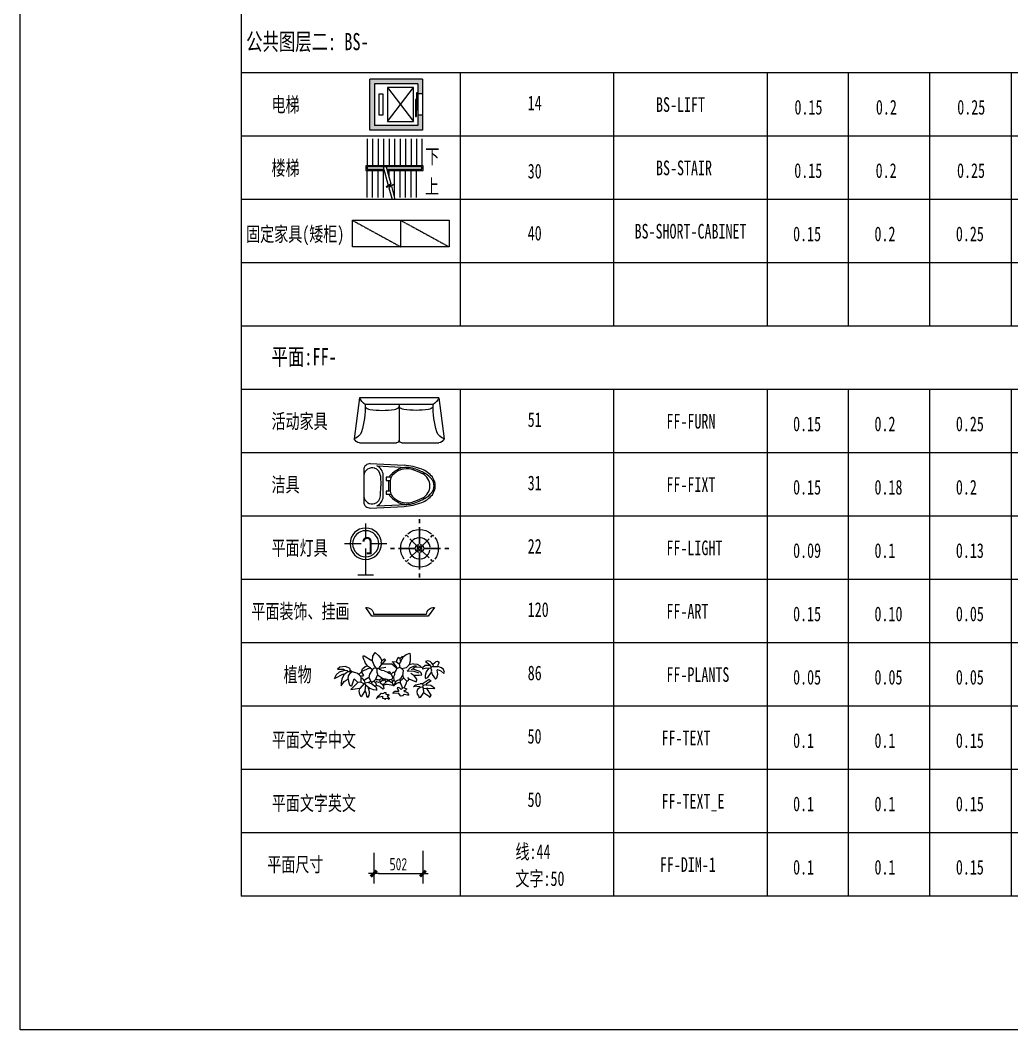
# Model space of a CAD drawing. Header units: millimetres. Extents: x -1238100 to -1214475, y -650400 to -627194.
# Drawn here: x -1238100 to -1227972, y -650400 to -640087 of the extents above; entities that cross this region are included whole.
import ezdxf
from ezdxf.enums import TextEntityAlignment as Align

# ---------------------------------------------------------------- set-up
doc = ezdxf.new("R2010")
doc.units = ezdxf.units.MM
doc.header["$MEASUREMENT"] = 0
doc.header["$PDMODE"] = 35
doc.linetypes.add('DASHDOT', pattern=[1, 0.5, -0.25, 0, -0.25])
doc.linetypes.add('M-HIDDEN', pattern=[1.875, 1.25, -0.625])
doc.layers.get('0').update_dxf_attribs({"linetype": 'CONTINUOUS'})
doc.layers.get('DEFPOINTS').update_dxf_attribs({"linetype": 'CONTINUOUS'})
for name, color, linetype in [('BS-SHORT CABINET', 40, 'CONTINUOUS'), ('BS-STAIR', 30, 'CONTINUOUS'), ('COL-FILL', 250, 'CONTINUOUS'), ('DS-NOTES', 7, 'CONTINUOUS'), ('FF-ART', 120, 'CONTINUOUS'), ('FF-DIM-10', 44, 'CONTINUOUS'), ('FF-FIXT', 31, 'CONTINUOUS'), ('FF-FURN', 51, 'CONTINUOUS'), ('FF-LTG', 22, 'CONTINUOUS'), ('FF-PLANTS', 86, 'CONTINUOUS'), ('FF-TEXT', 50, 'CONTINUOUS'), ('FF-TEXT_E', 50, 'CONTINUOUS'), ('LIFT', 14, 'CONTINUOUS'), ('TK1', 6, 'CONTINUOUS'), ('WALL', 160, 'CONTINUOUS')]:
    doc.layers.add(name, color=color, linetype=linetype)
doc.styles.add('Arch', font='hbsmall.shx', dxfattribs={"width": 0.75, "bigfont": 'hztxt.shx'})
doc.styles.add('CCD_DIM', font='archs.shx', dxfattribs={"width": 0.8})
doc.styles.add('宋体', font='')
doc.styles.get('宋体').set_extended_font_data('SimSun')
doc.dimstyles.new('CCD_DIM_50地面尺寸', dxfattribs={"dimscale": 50, "dimtxt": 2.5, "dimasz": 1, "dimexe": 2, "dimexo": 1.5, "dimgap": 0.6, "dimtad": 1, "dimdec": 0, "dimzin": 12, "dimdsep": 46, "dimtxsty": 'CCD_DIM', "dimblk": 'CCD_Dimension_Tick', "dimcen": 0.125, "dimclrd": 44, "dimclre": 44, "dimclrt": 50, "dimadec": 0, "dimazin": 0, "dimtfac": 1, "dimtdec": 0, "dimtix": 1, "dimtmove": 2, "dimatfit": 3, "dimldrblk": 'CCD_Leader_Dot', "dimfxl": 0, "dimtvp": 1, "dimtolj": 1, "dimtzin": 0, "dimarcsym": 0})

# ---------------------------------------------------------------- blocks, each defined once
blk = doc.blocks.new('_liftd')
for points in [[(-0.548, -0.602), (-0.548, -0.774), (0.241, -0.774), (0.241, -0.602), (-0.548, -0.602)], [(-0.241, -0.784), (-0.241, -0.955), (0.548, -0.955), (0.548, -0.784), (-0.241, -0.784)]]:
    blk.add_lwpolyline(points)
blk = doc.blocks.new('SFA72E')
for p, q in [((-804, -25), (-914, -856)), ((-804, -25), (804, -25)), ((-693, -163), (693, -163)), ((804, -25), (914, -856)), ((-51, -939), (-804, -939)), ((804, -939), (51, -939))]:
    blk.add_line(p, q)
at = {"color": 53}
blk.add_line((0, -163), (0, -888), dxfattribs=at)
for points in [[(-692, -206, 0.231788), (-595, -262, 0.07379), (-94, -262, 0.231788), (3, -206, 0.231788)], [(692, -206, -0.231788), (595, -262, -0.07379), (94, -262, -0.231788), (-3, -206, -0.231788)]]:
    blk.add_lwpolyline(points, format="xyb", dxfattribs=at)
for centre, radius, start, end in [((-428, 162), 420, 206.4637, 230.8559), ((-2300, -234), 1609, 342.5863, 2.5074), ((2300, -234), 1609, 177.4926, 197.4137), ((428, 162), 420, 309.1441, 333.5363), ((-973, -646), 220, 284.3275, 341.5129), ((973, -646), 220, 198.4871, 255.6725), ((-785, -799), 142, 203.8745, 262.3857), ((-51, -888), 50.8, 270, 0), ((51, -888), 50.8, 180, 270), ((785, -799), 142, 277.6143, 336.1255)]:
    blk.add_arc(centre, radius, start, end)
blk = doc.blocks.new('WC--04')
for p, q in [((86, 227), (431, 211)), ((19, 163), (19, -163)), ((155, 204), (456, 189)), ((219, -111), (219, 111)), ((190, 101), (194, 0)), ((190, -101), (194, 0)), ((248, 87), (248, 53)), ((297, 87), (248, 87)), ((248, 53), (290, 53)), ((275, -53), (275, 53)), ((290, 55), (290, -54)), ((248, -53), (248, -86)), ((290, -53), (248, -53)), ((248, -86), (297, -86)), ((155, -204), (456, -189)), ((86, -227), (431, -211))]:
    blk.add_line(p, q)
for centre, radius, start, end in [((83, 163), 63.8, 87, 179.9), ((374, -465), 678, 69.5, 85.2), ((108, 95), 89.8, 74.9956, 171.9532), ((101, 98), 89.1, 2.2, 70.4), ((107, 102), 112, 4.5, 65.1), ((476, -52), 244, 117.4735, 145.4741), ((366, 55), 76.2, 136.0032, 180), ((476, -52), 229, 110.5577, 136.0032), ((460, -17), 206, 74.0575, 118.1206), ((460, -17), 191, 74.0809, 109.8651), ((336, -428), 620, 62.8687, 73.4334), ((336, -428), 635, 60.6001, 73.4407), ((520, -66), 254, 38, 68.7), ((555, 0), 140, 297.1313, 62.8687), ((542, -63), 216, 37.6232, 60.6955), ((626, 0), 111, 360, 38.3644), ((626, 0), 111, 321.6356, 0), ((599, 0), 151, 323.3224, 36.6999), ((101, -98), 89.1, 289.6, 357.8), ((476, 52), 244, 214.5259, 242.5265), ((366, -54), 76.2, 180, 223.9968), ((520, 66), 254, 291.3, 322), ((542, 63), 216, 299.3045, 322.3768), ((108, -95), 89.8, 188.0468, 285.0044), ((83, -163), 63.8, 180.1, 273), ((107, -102), 112, 294.9, 355.5), ((476, 52), 229, 223.9968, 249.4423), ((460, 17), 206, 241.8794, 285.9425), ((460, 17), 191, 250.1349, 285.9191), ((374, 465), 678, 274.8, 290.5), ((336, 428), 620, 286.5666, 297.1313), ((336, 428), 635, 286.5593, 299.3999)]:
    blk.add_arc(centre, radius, start, end)
blk = doc.blocks.new('LTG1')
for points in [[(0, 992), (0, 856)], [(0, 719), (0, 140)], [(-435, 435), (-380, 380)], [(380, 380), (435, 435)], [(-326, 326), (-56, 56)], [(56, 56), (326, 326)], [(992, 0), (856, 0)], [(-992, 0), (-856, 0)], [(-719, 0), (-140, 0)], [(-326, -326), (-56, -56)], [(0, -140), (0, -719)], [(56, -56), (326, -326)], [(140, 0), (719, 0)], [(-435, -435), (-380, -380)], [(380, -380), (435, -435)], [(0, -856), (0, -992)]]:
    blk.add_lwpolyline(points, close=True)
at = {"extrusion": (0, 0, -1)}
for major_axis, start_param, end_param in [((-640, 0), 0.888621, 2.252972), ((-640, 2), -0.003333, 0.613772), ((625, 139), 4.06277, 4.162216), ((625, 139), 4.06277, 4.162216), ((-625, 139), 2.120969, 2.220415), ((-625, 139), 2.120969, 2.220415), ((640, 2), -0.613772, 0.003333), ((140, 2), 3.385592, 4.494095), ((-140, 2), 1.78909, 2.897593), ((640, 2), 2.52782, 3.144925), ((-140, 2), -1.352502, -0.243999), ((140, 2), 0.243999, 1.352502), ((-640, 2), 3.13826, 3.755365), ((-625, 139), -1.020623, -0.921177), ((-625, 139), -1.020623, -0.921177), ((-640, 0), 4.030214, 5.394564), ((625, 139), 0.921177, 1.020623), ((625, 139), 0.921177, 1.020623)]:
    blk.add_ellipse((0, 0), major_axis=major_axis, ratio=1, start_param=start_param, end_param=end_param, dxfattribs=at)
for major_axis, start_param, end_param in [((-252, 257), -0.608759, 0.008346), ((-261, 248), -0.825662, -0.726216), ((-261, 248), -0.825662, -0.726216), ((-255, 254), 4.028499, 5.392849), ((-307, 189), 0.467757, 0.567203), ((-307, 189), 0.467757, 0.567203), ((-258, 251), -0.014456, 0.602649), ((-57.4, 53.9), 0.2, 1.308503), ((-26.6, 29.1), 3.186593, 9.469778), ((-55.5, 55.9), -1.336602, -0.228099), ((-27.1, 28.6), 0.25847, 1.366973), ((-28.8, 26.8), -1.374959, -0.266456), ((-27.1, 28.6), 3.400063, 4.508566), ((-57.4, 53.9), 3.341592, 4.450095), ((-307, 189), 3.609349, 3.708795), ((-307, 189), 3.609349, 3.708795), ((-255, 254), 0.886906, 2.251257), ((-55.5, 55.9), 1.804991, 2.913494), ((-28.8, 26.8), 1.766633, 2.875136), ((-252, 257), 2.532833, 3.149938), ((-258, 251), 3.127137, 3.744242), ((-261, 248), 2.315931, 2.415377), ((-261, 248), 2.315931, 2.415377)]:
    blk.add_ellipse((0, 0), major_axis=major_axis, ratio=1, start_param=start_param, end_param=end_param)
for points, knots in [([(-127, 30), (-125, 35), (-124, 40), (-119, 52), (-116, 60), (-107, 75), (-102, 81), (-90, 94), (-84, 100), (-70, 110), (-63, 114), (-48, 121), (-39, 124), (-31, 126), (-30, 126), (-30, 127)], [3.385592, 3.385592, 3.385592, 3.385592, 3.502157, 3.502157, 3.698257, 3.698257, 3.894358, 3.894358, 4.090458, 4.090458, 4.286559, 4.286559, 4.482659, 4.482659, 4.494095, 4.494095, 4.494095, 4.494095]), ([(30, 127), (35, 125), (40, 124), (52, 119), (60, 116), (75, 107), (81, 102), (94, 90), (100, 84), (110, 70), (114, 63), (121, 48), (124, 39), (126, 31), (126, 30), (127, 30)], [1.78909, 1.78909, 1.78909, 1.78909, 1.905655, 1.905655, 2.101756, 2.101756, 2.297856, 2.297856, 2.493957, 2.493957, 2.690057, 2.690057, 2.886158, 2.886158, 2.897593, 2.897593, 2.897593, 2.897593]), ([(-30, -127), (-35, -125), (-40, -124), (-52, -119), (-60, -116), (-75, -107), (-81, -102), (-94, -90), (-100, -84), (-110, -70), (-114, -63), (-121, -48), (-124, -39), (-126, -31), (-126, -30), (-127, -30)], [-1.352502, -1.352502, -1.352502, -1.352502, -1.235937, -1.235937, -1.039837, -1.039837, -0.843736, -0.843736, -0.647636, -0.647636, -0.451535, -0.451535, -0.255435, -0.255435, -0.243999, -0.243999, -0.243999, -0.243999]), ([(127, -30), (125, -35), (124, -40), (119, -52), (116, -60), (107, -75), (102, -81), (90, -94), (84, -100), (70, -110), (63, -114), (48, -121), (39, -124), (31, -126), (30, -126), (30, -127)], [0.243999, 0.243999, 0.243999, 0.243999, 0.360564, 0.360564, 0.556665, 0.556665, 0.752765, 0.752765, 0.948866, 0.948866, 1.144966, 1.144966, 1.341067, 1.341067, 1.352502, 1.352502, 1.352502, 1.352502])]:
    blk.add_open_spline(points, degree=3, knots=knots)
blk = doc.blocks.new('壁灯')
at = {"color": 22, "linetype": 'Continuous'}
for p, q in [((19.7, 0), (-19.7, 0)), ((0, 0), (0, -67.2)), ((-11.8, -79), (-53.4, -79)), ((0, -90.8), (0, -130.2)), ((53.4, -79), (11.8, -79))]:
    blk.add_line(p, q, dxfattribs=at)
blk.add_circle((0, -79), 39.5, dxfattribs=at)
at = {"color": 251, "linetype": 'Continuous'}
blk.add_circle((0, -79), 32.9, dxfattribs=at)
at = {"color": 22, "linetype": 'DASHDOT', "style": 'Arch', "text_generation_flag": 2}
blk.add_attdef('J', text='', height=43.5, dxfattribs=at).set_placement((5.1, -74.2), align=Align.MIDDLE)
blk = doc.blocks.new('CCD_Dimension_Tick')
at = {"color": 0, "linetype": 'ByBlock'}
for p, q in [((-1.09, 0), (0, 0)), ((0, 0), (1.09, 0))]:
    blk.add_line(p, q, dxfattribs=at)
at = {"color": 0, "linetype": 'Continuous', "const_width": 0.608}
blk.add_lwpolyline([(-0.61, -0.61), (0.61, 0.61)], dxfattribs=at)
blk = doc.blocks.new('*D21')
at = {"layer": 'DEFPOINTS', "color": 0}
for p in [(-1234489, -648518), (-1233987, -648497), (-1233987, -648804)]:
    blk.add_point(p, dxfattribs=at)
at = {"layer": 'FF-DIM-10', "color": 44, "lineweight": -2}
for p, q in [((-1234489, -648593), (-1234489, -648904)), ((-1233987, -648572), (-1233987, -648904)), ((-1234439, -648804), (-1234037, -648804))]:
    blk.add_line(p, q, dxfattribs=at)
at = {"layer": 'FF-DIM-10', "color": 44, "lineweight": -2, "xscale": 50, "yscale": 50, "zscale": 50, "rotation": 180}
blk.add_blockref('CCD_Dimension_Tick', (-1234489, -648804), dxfattribs=at)
at = {"layer": 'FF-DIM-10', "color": 44, "lineweight": -2, "xscale": 50, "yscale": 50, "zscale": 50}
blk.add_blockref('CCD_Dimension_Tick', (-1233987, -648804), dxfattribs=at)
at = {"layer": 'FF-DIM-10', "color": 50, "insert": (-1234238, -648709), "char_height": 125, "attachment_point": 5, "style": 'CCD_DIM'}
blk.add_mtext('\\A1;502', dxfattribs=at)
blk = doc.blocks.new('CCD_Leader_Dot')
at = {"color": 0, "linetype": 'ByBlock'}
blk.add_line((-5, 0), (-10, 0), dxfattribs=at)
at = {"color": 0, "linetype": 'ByBlock', "const_width": 5}
blk.add_lwpolyline([(-2.5, 0, 1), (2.5, 0, 1)], format="xyb", close=True, dxfattribs=at)
blk = doc.blocks.new('TREE-P24')
for p, q in [((-183.1, 259.5), (-183.6, 266)), ((-183.6, 266), (-175.8, 266)), ((-175.8, 266), (-127, 234.8)), ((-123.1, 232.8), (-120.4, 264.2)), ((-120.4, 264.2), (-105.1, 287.7)), ((-105.1, 287.7), (-80.9, 265.1)), ((-80.9, 265.1), (-70.1, 251)), ((54.6, 248.4), (70.3, 262.1)), ((60.5, 230.8), (77.8, 262.3)), ((70.3, 262.1), (78.1, 262.1)), ((77.8, 262.3), (94.8, 275.4)), ((94.8, 275.4), (120, 283.9)), ((120, 283.9), (122.6, 265.1)), ((122.6, 265.1), (120.8, 231.3)), ((-300.5, 197.5), (-334.8, 193)), ((-270.8, 185.1), (-300.5, 197.5)), ((-186.7, 181.5), (-169.7, 196.5)), ((-181.3, 248.2), (-183.1, 259.5)), ((-175.8, 238.7), (-181.3, 248.2)), ((-175.8, 238.7), (-169.9, 219.1)), ((-169.9, 219.1), (-156.3, 201.6)), ((-169.7, 196.5), (-156.3, 201.6)), ((-156.3, 201.6), (-136.7, 189.8)), ((-127, 234.8), (-123.1, 232.8)), ((-113.2, 209.7), (-123.1, 232.8)), ((-101.6, 187.9), (-113.2, 209.7)), ((-64.5, 211.3), (-80.1, 189.8)), ((-70.1, 251), (-62.5, 234.8)), ((-62.5, 234.8), (-68.4, 219.1)), ((-68.4, 219.1), (-64.5, 211.3)), ((-64.5, 211.3), (-62.5, 211.3)), ((-62.5, 234.8), (-44.9, 246.5)), ((-39.1, 240.6), (-62.5, 211.3)), ((-62.5, 211.3), (-60.6, 211.3)), ((2.7, 211.3), (-60.6, 211.3)), ((-44.9, 246.5), (-39.1, 240.6)), ((33.2, 185.9), (2.7, 211.3)), ((9.7, 225), (3.9, 226.9)), ((33.2, 226.9), (9.7, 225)), ((9.7, 225), (36.5, 184.9)), ((42.9, 256.2), (33.2, 234.8)), ((33.2, 234.8), (33.2, 226.9)), ((33.2, 226.9), (50.7, 213.3)), ((54.6, 248.4), (42.9, 256.2)), ((60.5, 230.8), (50.7, 213.3)), ((50.7, 213.3), (54.6, 189.8)), ((54.6, 248.4), (56.6, 234.8)), ((56.6, 234.8), (60.5, 230.8)), ((115.2, 207.4), (95.6, 187.9)), ((120.8, 231.3), (115.2, 207.4)), ((142.5, 215.2), (115.2, 207.4)), ((115.2, 207.4), (115.2, 209.4)), ((124.7, 190.2), (150.9, 202.3)), ((142.5, 215.2), (166.6, 211.6)), ((150.9, 202.3), (163.3, 201)), ((166.6, 211.6), (185.4, 200.3)), ((185.4, 200.3), (191.3, 193.7)), ((219.8, 202.4), (202.2, 188.8)), ((249.1, 204.4), (219.8, 202.4)), ((235.7, 233.3), (221.7, 229.8)), ((221.7, 229.8), (249.1, 208.3)), ((251.8, 229.6), (235.7, 233.3)), ((249.1, 208.3), (249.1, 204.4)), ((249.1, 204.4), (256.9, 192.7)), ((262.7, 218.1), (251.8, 229.6)), ((270.5, 196.6), (256.9, 192.7)), ((268.6, 210.3), (262.7, 218.1)), ((278.4, 218.1), (268.6, 210.3)), ((268.6, 210.3), (270.5, 196.6)), ((270.5, 196.6), (301.8, 196.6)), ((287.7, 227.7), (278.4, 218.1)), ((298.5, 228.6), (287.7, 227.7)), ((309.6, 223.9), (298.5, 228.6)), ((309.6, 223.9), (299.8, 200.5)), ((299.8, 200.5), (301.8, 196.6)), ((324.5, 188.2), (301.8, 196.6)), ((-312.5, 146.9), (-370.5, 116.7)), ((-357.4, 143), (-370.5, 116.7)), ((-357.7, 142), (-336.3, 161.5)), ((-334.8, 193), (-350.6, 179.5)), ((-349.9, 180.1), (-310.5, 180.1)), ((-336.3, 161.5), (-302.7, 172.3)), ((-308.6, 143), (-321.9, 115)), ((-308.6, 143), (-312.5, 146.9)), ((-310.5, 180.1), (-302.7, 172.3)), ((-281.2, 164.5), (-308.6, 143)), ((-302.7, 172.3), (-287.1, 170.3)), ((-287.1, 170.3), (-281.2, 164.5)), ((-281.2, 164.5), (-271.5, 164.5)), ((-280.5, 118), (-277.3, 137.5)), ((-277.3, 137.5), (-264, 157.1)), ((-267.6, 170.3), (-271.5, 164.5)), ((-263.6, 156.6), (-271.5, 164.5)), ((-270.8, 185.1), (-267.6, 170.3)), ((-255, 162), (-267.9, 171)), ((-253.7, 161.6), (-263.6, 156.6)), ((-231.3, 155.6), (-255, 162)), ((-220.7, 150.8), (-231.3, 155.6)), ((-210.9, 144.9), (-220.7, 150.8)), ((-193.4, 162.5), (-210.9, 144.9)), ((-210.9, 144.9), (-201.2, 133.2)), ((-185.5, 133.2), (-201.2, 133.2)), ((-201.2, 133.2), (-197.3, 121.5)), ((-193.4, 160.5), (-186.7, 181.5)), ((-193.4, 162.5), (-193.4, 160.5)), ((-193.4, 160.5), (-181.6, 139.1)), ((-181.6, 168.4), (-191.4, 164.5)), ((-181.6, 139.1), (-185.5, 133.2)), ((-136.7, 187.9), (-181.6, 168.4)), ((-142.6, 146.9), (-146.5, 125.4)), ((-123.1, 178.1), (-142.6, 146.9)), ((-136.7, 189.8), (-136.7, 187.9)), ((-136.7, 187.9), (-123.1, 178.1)), ((-123.1, 178.1), (-115, 185.3)), ((-115, 185.3), (-101.6, 187.9)), ((-101.6, 187.9), (-93.8, 180.1)), ((-89.9, 143), (-95.7, 129.3)), ((-89.9, 184), (-93.8, 180.1)), ((-93.8, 180.1), (-93.8, 160.5)), ((-93.8, 160.5), (-89.9, 146.9)), ((-80.1, 184), (-89.9, 184)), ((-89.9, 146.9), (-89.9, 143)), ((-89.9, 143), (-58.6, 121.5)), ((-80.1, 189.8), (-78.1, 185.9)), ((-78.1, 185.9), (-80.1, 184)), ((-74.6, 177.7), (-80.1, 184)), ((-78.1, 185.9), (-35.2, 193.7)), ((-61.2, 170.2), (-74.6, 177.7)), ((-46.9, 168.4), (-61.2, 170.2)), ((-46.9, 168.4), (-25.4, 160.5)), ((-25.4, 160.5), (-15.7, 164.5)), ((-25.4, 160.5), (-13.7, 152.7)), ((-15.7, 164.5), (-7.8, 160.5)), ((-13.7, 152.7), (-9.8, 152.7)), ((-7.8, 160.5), (-9.8, 152.7)), ((-9.8, 152.7), (-2, 146.9)), ((9.7, 158.6), (-2, 146.9)), ((-2, 146.9), (1.9, 137.1)), ((1.9, 137.1), (7.8, 129.3)), ((19.5, 158.6), (9.7, 158.6)), ((19.5, 143.9), (13.6, 129.3)), ((29.3, 170.3), (19.5, 158.6)), ((19.5, 158.6), (19.5, 143.9)), ((31.2, 172.3), (29.3, 170.3)), ((33.2, 184), (31.2, 172.3)), ((33.2, 184), (33.2, 185.9)), ((54.6, 189.8), (36.5, 184.9)), ((68.3, 182), (54.6, 189.8)), ((68.3, 131.3), (60.5, 121.5)), ((95.6, 187.9), (68.3, 182)), ((68.3, 182), (78.1, 170.3)), ((74.2, 139.1), (68.3, 133.2)), ((68.3, 133.2), (68.3, 131.3)), ((74.2, 139.1), (78.1, 170.3)), ((74.2, 139.1), (74.2, 133.2)), ((74.2, 133.2), (80, 121.5)), ((101.3, 166.9), (124.7, 190.2)), ((146.6, 164.4), (101.3, 166.9)), ((146.4, 139.1), (124.9, 150.8)), ((140.6, 182), (128.8, 176.2)), ((144.5, 187.9), (140.6, 182)), ((140.6, 182), (156.2, 176.2)), ((150.3, 189.8), (144.5, 187.9)), ((146.4, 139.1), (148.4, 141)), ((146.4, 139.1), (164, 109.8)), ((179.9, 154.4), (146.6, 164.4)), ((148.4, 141), (179.6, 141)), ((191.3, 193.7), (150.3, 189.8)), ((156.2, 176.2), (181.6, 166.4)), ((179.6, 141), (197.2, 143)), ((181.6, 166.4), (193.3, 156.6)), ((191.3, 193.7), (197.2, 191.8)), ((197.2, 143), (193.3, 156.6)), ((202.2, 188.8), (202.2, 179)), ((226.7, 185.4), (202.2, 179)), ((224.9, 161.9), (219.5, 139.4)), ((219.5, 139.4), (219.8, 122.4)), ((241.3, 184.9), (224.9, 161.9)), ((241.3, 184.9), (226.7, 185.4)), ((260.8, 163.4), (231.5, 124.3)), ((254.9, 186.8), (241.3, 184.9)), ((256.9, 192.7), (254.9, 186.8)), ((254.9, 186.8), (260.8, 173.2)), ((260.8, 173.2), (258.8, 167.3)), ((258.8, 167.3), (260.8, 163.4)), ((260.8, 163.4), (264.4, 145)), ((264.4, 145), (286.2, 114.6)), ((294, 124.3), (300.2, 146.9)), ((299.8, 177.1), (295.9, 173.2)), ((300.2, 146.9), (295.9, 173.2)), ((299.8, 177.1), (320.9, 168.5)), ((320.9, 168.5), (338.9, 151.7)), ((337, 177.9), (324.5, 188.2)), ((344.8, 159.5), (337, 177.9)), ((338.9, 151.7), (344.8, 159.5)), ((-321.9, 115), (-326.2, 92.6)), ((-326.2, 92.6), (-324.8, 71.6)), ((-324.8, 71.6), (-306.2, 100.1)), ((-306.2, 100.1), (-280.5, 118)), ((-280.5, 118), (-279, 98.6)), ((-279, 98.6), (-271.9, 79.1)), ((-271.9, 79.1), (-259, 70.1)), ((-216.8, 94.2), (-263.9, 47)), ((-257.2, 70.5), (-242.2, 117.6)), ((-242.2, 117.6), (-220.7, 96.1)), ((-220.7, 96.1), (-216.8, 94.2)), ((-199.2, 96.1), (-216.8, 94.2)), ((-177.7, 86.4), (-205.1, 55.1)), ((-197.3, 121.5), (-199.2, 96.1)), ((-199.2, 96.1), (-177.7, 86.4)), ((-190.3, 120.4), (-197.3, 121.5)), ((-182.2, 114.8), (-190.3, 120.4)), ((-175.8, 105.9), (-182.2, 114.8)), ((-177.7, 86.4), (-173.8, 86.4)), ((-168, 113.7), (-175.8, 105.9)), ((-175.8, 105.9), (-171.9, 88.3)), ((-171.9, 88.3), (-173.8, 86.4)), ((-173.8, 86.4), (-168, 78.5)), ((-148.4, 94.2), (-171.9, 88.3)), ((-168, 78.5), (-171.9, 39.5)), ((-146.5, 125.4), (-168, 113.7)), ((-168, 78.5), (-148.4, 62.9)), ((-132.8, 102), (-148.4, 94.2)), ((-148.4, 94.2), (-134.8, 88.3)), ((-146.5, 125.4), (-132.8, 102)), ((-134.8, 88.3), (-130.9, 88.3)), ((-132.8, 102), (-127, 96.1)), ((-127, 96.1), (-130.9, 88.3)), ((-130.9, 88.3), (-107.4, 68.8)), ((-113.3, 102), (-127, 96.1)), ((-103.5, 113.7), (-113.3, 102)), ((-113.3, 102), (-103.5, 94.2)), ((-107.4, 68.8), (-103.5, 68.8)), ((-99.6, 123.5), (-103.5, 113.7)), ((-103.5, 113.7), (-86, 113.7)), ((-97.7, 98.1), (-103.5, 94.2)), ((-103.5, 94.2), (-95.7, 72.7)), ((-95.7, 72.7), (-103.5, 68.8)), ((-103.5, 68.8), (-99.6, 59)), ((-95.7, 129.3), (-99.6, 123.5)), ((-82, 92.2), (-97.7, 98.1)), ((-75.9, 66.8), (-95.7, 72.7)), ((-86, 113.7), (-76.2, 109.8)), ((-72.3, 96.1), (-82, 92.2)), ((-60.6, 119.5), (-76.2, 109.8)), ((-76.2, 109.8), (-74.2, 100)), ((-67.9, 61.6), (-75.9, 66.8)), ((-74.2, 100), (-72.3, 96.1)), ((-56.7, 105.9), (-72.3, 96.1)), ((-72.3, 96.1), (-72.3, 94.2)), ((-72.3, 94.2), (-54.7, 78.5)), ((-58.6, 121.5), (-60.6, 119.5)), ((-60.6, 119.5), (-58.6, 109.8)), ((-58.6, 121.5), (-46.9, 117.6)), ((-58.6, 109.8), (-56.7, 105.9)), ((-54.7, 103.9), (-56.7, 105.9)), ((-43, 111.7), (-54.7, 103.9)), ((-37.1, 96.1), (-54.7, 78.5)), ((-54.7, 78.5), (-52.8, 72.7)), ((-36.2, 79.7), (-52.9, 73.1)), ((-52.8, 72.7), (-48.9, 53.2)), ((-46.9, 117.6), (-43, 111.7)), ((-46.9, 117.6), (-39.1, 117.6)), ((-39.1, 117.6), (-43, 111.7)), ((-43, 111.7), (-43, 109.8)), ((-43, 109.8), (-37.1, 96.1)), ((-39.1, 117.6), (-31.3, 115.6)), ((-23.5, 103.9), (-37.1, 96.1)), ((-27.4, 80.5), (-36.2, 79.7)), ((-31.3, 115.6), (-23.5, 103.9)), ((-31.3, 115.6), (-11.8, 109.8)), ((11.7, 74.6), (-27.4, 80.5)), ((-23.5, 103.9), (-13.7, 103.9)), ((-11.8, 109.8), (-13.7, 103.9)), ((-13.7, 103.9), (-2, 96.1)), ((0, 111.7), (-11.8, 109.8)), ((-2, 96.1), (3.9, 94.2)), ((5.8, 117.6), (0, 111.7)), ((0, 111.7), (7.8, 100)), ((7.8, 100), (3.9, 94.2)), ((3.9, 94.2), (11.7, 74.6)), ((7.8, 129.3), (5.8, 117.6)), ((7.8, 129.3), (13.6, 129.3)), ((15.6, 107.8), (7.8, 100)), ((11.7, 74.6), (15.6, 72.7)), ((13.6, 129.3), (15.6, 107.8)), ((15.6, 107.8), (27.3, 100)), ((27.3, 98.1), (15.6, 72.7)), ((15.6, 72.7), (31.4, 85.9)), ((39, 105.9), (27.3, 98.1)), ((27.3, 100), (27.3, 98.1)), ((31.4, 85.9), (45.7, 92.3)), ((52.7, 109.8), (39, 105.9)), ((45.7, 92.3), (56.6, 94.2)), ((56.6, 119.5), (52.7, 109.8)), ((52.7, 109.8), (56.6, 107.8)), ((56.6, 121.5), (56.6, 119.5)), ((60.5, 121.5), (56.6, 119.5)), ((64.4, 107.8), (56.6, 107.8)), ((56.6, 107.8), (56.6, 94.2)), ((56.6, 94.2), (72.2, 57.1)), ((70.3, 111.7), (64.4, 107.8)), ((80, 121.5), (70.3, 111.7)), ((80, 121.5), (99.6, 102)), ((82, 59), (89.5, 71.2)), ((89.5, 71.2), (98.1, 90.8)), ((98.1, 90.8), (99.6, 102)), ((107.4, 102), (99.6, 102)), ((113.2, 117.6), (107.4, 125.4)), ((113.2, 117.6), (107.4, 102)), ((113.2, 117.6), (160.1, 98.1)), ((142.4, 65), (156.7, 79.1)), ((164, 68.8), (142.4, 65)), ((156.7, 79.1), (187.4, 84.4)), ((160.1, 98.1), (164, 109.8)), ((164, 68.8), (183.5, 66.8)), ((183.5, 66.8), (187.4, 61)), ((201.1, 84.4), (187.4, 84.4)), ((201.1, 86.4), (203, 86.4)), ((201.1, 86.4), (201.1, 84.4)), ((203, 86.4), (201.1, 84.4)), ((201.1, 84.4), (201.1, 82.4)), ((201.1, 82.4), (207, 72.7)), ((207, 72.7), (201.1, 62.9)), ((203, 86.4), (205, 86.4)), ((244, 113.7), (205, 86.4)), ((222.6, 78.5), (207, 72.7)), ((219.8, 122.4), (223.7, 118.5)), ((223.7, 118.5), (221.7, 116.5)), ((226.5, 84.4), (222.6, 78.5)), ((222.6, 78.5), (255.8, 76.6)), ((231.5, 124.3), (223.7, 118.5)), ((257.7, 103.9), (226.5, 84.4)), ((244, 113.7), (257.7, 103.9)), ((255.8, 76.6), (279.2, 59)), ((286.2, 114.6), (294, 124.3)), ((-263.9, 47), (-207, 57.1)), ((-209.4, 36.4), (-205.1, 55.1)), ((-205.4, 14.7), (-209.4, 36.4)), ((-207, 57.1), (-205.1, 55.1)), ((-196.1, 1.1), (-205.4, 14.7)), ((-173.8, 35.6), (-196.1, 1.1)), ((-171.9, 39.5), (-173.8, 35.6)), ((-171.9, 39.5), (-166, 29.1)), ((-166, 29.1), (-162.7, 16.5)), ((-162.7, 16.5), (-162.1, 8.2)), ((-152.3, -3.5), (-162.1, 8.2)), ((-152.3, -3.5), (-144.3, 8.8)), ((-148.4, 62.9), (-148.4, 61)), ((-148.4, 62.9), (-139.3, 56.3)), ((-148.4, 53.2), (-148.4, 61)), ((-143.3, 43.8), (-148.4, 53.2)), ((-144.3, 8.8), (-141, 28.4)), ((-141, 28.4), (-143.3, 43.8)), ((-139.3, 56.3), (-119, 48.3)), ((-119, 48.3), (-97.7, 45.3)), ((-99.6, 59), (-95.7, 51.2)), ((-99.6, 45.3), (-97.7, 45.3)), ((-95.7, 51.2), (-97.7, 45.3)), ((-97.7, 45.3), (-95.7, 41.4)), ((-78.1, 10.2), (-91.8, -1.5)), ((-91.8, -3.5), (-80.3, 1.1)), ((-80.3, 1.1), (-65.9, 3.2)), ((-72.3, 16.1), (-78.1, 10.2)), ((-70.3, 20), (-72.3, 18)), ((-72.3, 18), (-72.3, 16.1)), ((-70.3, 20), (-66.4, 23.9)), ((-58.6, 51.2), (-67.9, 61.6)), ((-66.4, 23.9), (-56.9, 21.4)), ((-65.9, 3.2), (-56.7, 4.3)), ((-52.8, 49.2), (-58.6, 51.2)), ((-56.7, 4.3), (-58.6, -7.4)), ((-56.9, 21.4), (-49.2, 23.8)), ((-48.9, 53.2), (-52.8, 49.2)), ((-49.2, 23.8), (-44.9, 27.8)), ((-44.9, 27.8), (-35.2, 27.8)), ((-35.2, 27.8), (-35.2, 18)), ((-35.2, 18), (-19.6, 16.1)), ((-15.7, 10.2), (-27.4, 4.3)), ((-27.4, 4.3), (-13.7, -11.3)), ((-19.6, 16.1), (-15.7, 10.2)), ((-11.8, 8.2), (-15.7, 10.2)), ((21.4, 35.6), (9.7, 25.8)), ((9.7, 25.8), (11.7, 21.9)), ((44.9, 23.9), (11.7, 21.9)), ((44.9, 35.6), (21.4, 35.6)), ((46.4, 59.9), (37.1, 59)), ((37.1, 59), (46.8, 39.5)), ((46.8, 39.5), (44.9, 35.6)), ((60.5, 4.3), (44.9, 23.9)), ((55.4, 56.2), (46.4, 59.9)), ((62.4, 47.3), (55.4, 56.2)), ((76.1, 6.3), (60.5, 4.3)), ((72.2, 57.1), (62.4, 47.3)), ((82, 59), (72.2, 57.1)), ((76.1, 12.1), (82, 18)), ((76.1, 6.3), (76.1, 12.1)), ((80, 39.5), (89.1, 43)), ((87.8, 33.6), (80, 39.5)), ((82, 59), (99.6, 51.2)), ((82, 18), (92.7, 14.5)), ((91.6, 32.9), (87.8, 33.6)), ((89.1, 43), (95.9, 46.8)), ((99.5, 28.8), (91.6, 32.9)), ((92.7, 14.5), (104.2, 13.4)), ((95.9, 46.8), (99.6, 51.2)), ((108.5, 20.9), (99.5, 28.8)), ((104.2, 13.4), (113.2, 14.1)), ((113.2, 14.1), (108.5, 20.9)), ((113.2, 14.1), (115.2, 12.1)), ((169.9, 47.3), (165.7, 34)), ((165.7, 34), (166.6, 17.1)), ((166.6, 17.1), (175.7, 6.3)), ((187.4, 61), (169.9, 47.3)), ((175.7, 6.3), (179.6, -5.4)), ((208.9, 27.8), (185.5, -3.5)), ((201.1, 62.9), (187.4, 61)), ((201.1, 62.9), (205, 57.1)), ((205, 57.1), (208.9, 27.8)), ((205, 57.1), (226.5, 53.2)), ((208.9, 27.8), (240.1, 6.3)), ((236.2, 55.1), (226.5, 53.2)), ((226.5, 53.2), (255.8, 12.1)), ((275.3, 51.2), (236.2, 55.1)), ((240.1, 6.3), (249.9, -3.5)), ((255.8, 12.1), (249.9, -3.5)), ((279.2, 59), (275.3, 51.2)), ((-91.8, -3.5), (-99.6, -13.2)), ((-91.8, -1.5), (-91.8, -3.5)), ((-58.6, -7.4), (-58.6, -9.3)), ((-58.6, -9.3), (-44.9, -11.3)), ((-44.9, -11.3), (-41, -17.1)), ((-41, -17.1), (-37.2, -11.5)), ((-37.2, -11.5), (-30.6, -9.4)), ((-30.6, -9.4), (-22.6, -10.8)), ((-22.6, -10.8), (-17.6, -17.1)), ((-13.7, -11.3), (-17.6, -17.1)), ((185.5, -3.5), (179.6, -5.4))]:
    blk.add_line(p, q)
for centre, start, end in [((2.7, 211.3), 49.84401, 89.64699), ((-270.8, 185.1), 12.80429, 67.53328)]:
    blk.add_arc(centre, 0.000244, start, end)

msp = doc.modelspace()

# ---------------------------------------------------------------- hatches: boundary and pattern name
at = {"layer": 'COL-FILL'}
msp.add_hatch(color=256, dxfattribs=at).paths.add_polyline_path([(-1233992.5, -640688), (-1234528.5, -640688), (-1234528.5, -641210), (-1233992.5, -641210), (-1233992.5, -641059), (-1234040.5, -641059), (-1234040.5, -641162), (-1234480.5, -641162), (-1234480.5, -640736), (-1234040.5, -640736), (-1234040.5, -640839), (-1233992.5, -640839)])

# ---------------------------------------------------------------- linework, layer by layer
at = {"color": 55, "linetype": 'M-HIDDEN', "ltscale": 0.106667}
for p, q in [((-1234706.8, -642131.3), (-1234213, -642402.3)), ((-1234213, -642131.3), (-1233719.2, -642402.3))]:
    msp.add_line(p, q, dxfattribs=at)
at = {"layer": 'BS-SHORT CABINET'}
msp.add_line((-1234213, -642402.3), (-1234213, -642131.3), dxfattribs=at)
msp.add_lwpolyline([(-1234706.8, -642131.3), (-1233719.2, -642131.3), (-1233719.2, -642402.3), (-1234706.8, -642402.3)], close=True, dxfattribs=at)
at = {"layer": 'BS-STAIR'}
for p, q in [((-1234556.6, -641298.2), (-1234556.6, -641574.2)), ((-1234500.6, -641298.2), (-1234500.6, -641574.2)), ((-1234444.6, -641298.2), (-1234444.6, -641574.2)), ((-1234388.6, -641298.2), (-1234388.6, -641574.2)), ((-1234332.6, -641298.2), (-1234332.6, -641574.2)), ((-1234276.6, -641298.2), (-1234276.6, -641574.2)), ((-1234220.6, -641298.2), (-1234220.6, -641574.2)), ((-1234164.6, -641298.2), (-1234164.6, -641574.2)), ((-1234108.6, -641298.2), (-1234108.6, -641574.2)), ((-1234052.6, -641298.2), (-1234052.6, -641574.2)), ((-1233996.6, -641298.2), (-1233996.6, -641574.2)), ((-1234568.6, -641574.2), (-1234568.6, -641622.2)), ((-1233984.6, -641574.2), (-1234568.6, -641574.2)), ((-1234568.6, -641622.2), (-1234381.9, -641622.2)), ((-1234556.6, -641586.2), (-1234556.6, -641610.2)), ((-1233996.6, -641586.2), (-1234556.6, -641586.2)), ((-1234556.6, -641610.2), (-1234385.1, -641610.2)), ((-1234556.6, -641898.2), (-1234556.6, -641622.2)), ((-1234500.6, -641898.2), (-1234500.6, -641622.2)), ((-1234444.6, -641898.2), (-1234444.6, -641622.2)), ((-1234388.6, -641898.2), (-1234388.6, -641622.2)), ((-1234355.2, -641610.2), (-1233996.6, -641610.2)), ((-1234352, -641622.2), (-1233984.6, -641622.2)), ((-1234332.6, -641694.5), (-1234332.6, -641622.2)), ((-1234276.6, -641898.2), (-1234276.6, -641622.2)), ((-1234220.6, -641898.2), (-1234220.6, -641622.2)), ((-1234164.6, -641898.2), (-1234164.6, -641622.2)), ((-1234108.6, -641898.2), (-1234108.6, -641622.2)), ((-1234052.6, -641898.2), (-1234052.6, -641622.2)), ((-1233996.6, -641610.2), (-1233996.6, -641586.2)), ((-1233984.6, -641622.2), (-1233984.6, -641574.2))]:
    msp.add_line(p, q, dxfattribs=at)
for points in [[(-1233971.9, -641437.2, 0, 0, 0), (-1234699.2, -641437.2, 0, 0, 0), (-1234699.2, -641749.3, 0, 0, 0), (-1234492.6, -641749.3, 24, 0, 0), (-1234402.6, -641749.3, 0, 0, 0)], [(-1233974.1, -641747.1, 0, 0, 0), (-1234158.8, -641747.1, 24, 0, 0), (-1234248.8, -641747.1, 0, 0, 0)]]:
    msp.add_lwpolyline(points, format="xyseb", dxfattribs=at)
for points in [[(-1234391.5, -641586.2), (-1234340.8, -641775.6), (-1234340.7, -641775.9), (-1234360.7, -641793.8), (-1234314.4, -641781.3), (-1234334.5, -641799.1), (-1234334.4, -641799.5), (-1234302, -641920.1)], [(-1234361.7, -641586.2), (-1234315.3, -641759.1), (-1234315.2, -641759.5), (-1234335.3, -641777.3), (-1234288.9, -641764.9), (-1234309, -641782.7), (-1234308.9, -641783.1), (-1234272.2, -641920.1)]]:
    msp.add_lwpolyline(points, dxfattribs=at)
at = {"layer": 'DEFPOINTS', "color": 255}
msp.add_lwpolyline([(-1214475, -627193.7), (-1214475, -650400), (-1238100, -650400), (-1238100, -627193.7)], close=True, dxfattribs=at)
at = {"layer": 'FF-ART', "linetype": 'Continuous'}
msp.add_lwpolyline([(-1234570.7, -646087.3, -0.4185323), (-1234490.6, -646153.7), (-1233950.2, -646153.7, -0.4185323), (-1233870, -646087.3), (-1233932.3, -646174.6), (-1234508.5, -646174.6), (-1234508.5, -646174.6), (-1234570.7, -646087.3)], format="xyb", dxfattribs=at)
at = {"layer": 'LIFT'}
for p, q in [((-1234348.5, -641122), (-1234084.5, -640776)), ((-1234348.5, -640776), (-1234084.5, -641122)), ((-1234084.5, -640776), (-1234348.5, -640776)), ((-1234348.5, -640776), (-1234348.5, -641122)), ((-1234084.5, -641122), (-1234084.5, -640776)), ((-1234392.5, -640842.5), (-1234436.5, -640842.5)), ((-1234436.5, -640842.5), (-1234436.5, -641055.5)), ((-1234392.5, -641055.5), (-1234392.5, -640842.5)), ((-1234436.5, -641055.5), (-1234392.5, -641055.5)), ((-1234348.5, -641122), (-1234084.5, -641122))]:
    msp.add_line(p, q, dxfattribs=at)
at = {"layer": 'TK1', "color": 136}
for p, q in [((-1235843.3, -628982), (-1235843.3, -649036.1)), ((-1216919.4, -640626.3), (-1235843.3, -640626.3)), ((-1233605.8, -640626.3), (-1233605.8, -643213.9)), ((-1232039.1, -640626.3), (-1232039.1, -643213.9)), ((-1230472.3, -640626.3), (-1230472.3, -643213.9)), ((-1229641.1, -643213.9), (-1229641.1, -640626.3)), ((-1228809.9, -643213.9), (-1228809.9, -640626.3)), ((-1227978.6, -640626.3), (-1227978.6, -643213.9)), ((-1216919.4, -641273.2), (-1235843.3, -641273.2)), ((-1216919.4, -641920.1), (-1235843.3, -641920.1)), ((-1216919.4, -642567), (-1235843.3, -642567)), ((-1216919.4, -643213.9), (-1235843.3, -643213.9)), ((-1216919.4, -643860.8), (-1235843.3, -643860.8)), ((-1233605.8, -643860.8), (-1233605.8, -649036.1)), ((-1232039.1, -643860.8), (-1232039.1, -649036.1)), ((-1230472.3, -643860.8), (-1230472.3, -649036.1)), ((-1229641.1, -649036.1), (-1229641.1, -643860.8)), ((-1228809.9, -649036.1), (-1228809.9, -643860.8)), ((-1227978.6, -643860.8), (-1227978.6, -649036.1)), ((-1216919.4, -644507.7), (-1235843.3, -644507.7)), ((-1216919.4, -645154.7), (-1235843.3, -645154.7)), ((-1216919.4, -645801.6), (-1235843.3, -645801.6)), ((-1216919.4, -646448.5), (-1235843.3, -646448.5)), ((-1216919.4, -646448.5), (-1235843.3, -646448.5)), ((-1216919.4, -647095.4), (-1235843.3, -647095.4)), ((-1216919.4, -647742.3), (-1235843.3, -647742.3)), ((-1216919.4, -648389.2), (-1235843.3, -648389.2)), ((-1216919.4, -649036.1), (-1235843.3, -649036.1))]:
    msp.add_line(p, q, dxfattribs=at)
at = {"layer": 'WALL'}
for p, q in [((-1233992.5, -640688), (-1234528.5, -640688)), ((-1234528.5, -641210), (-1234528.5, -640688)), ((-1233992.5, -640688), (-1233992.5, -640839)), ((-1234040.5, -640736), (-1234480.5, -640736)), ((-1234480.5, -640736), (-1234480.5, -641162)), ((-1234040.5, -640736), (-1234040.5, -640839)), ((-1233992.5, -640839), (-1234040.5, -640839)), ((-1233992.5, -641059), (-1234040.5, -641059)), ((-1234040.5, -641059), (-1234040.5, -641162)), ((-1233992.5, -641059), (-1233992.5, -641210)), ((-1233992.5, -641210), (-1234528.5, -641210)), ((-1234040.5, -641162), (-1234480.5, -641162))]:
    msp.add_line(p, q, dxfattribs=at)
at = {"layer": 'WALL', "color": 8}
for p, q in [((-1234040.5, -640839), (-1234040.5, -641059)), ((-1233992.5, -640839), (-1233992.5, -641059))]:
    msp.add_line(p, q, dxfattribs=at)

# ---------------------------------------------------------------- block references
at = {"layer": 'FF-FIXT', "ltscale": 3}
msp.add_blockref('WC--04', (-1234610.6, -644843.7), dxfattribs=at)
at = {"layer": 'FF-FURN', "xscale": -0.5029199999966094, "yscale": 0.5029200000070233, "zscale": 0.5}
msp.add_blockref('SFA72E', (-1234229.4, -643931.5, 0), dxfattribs=at)
at = {"layer": 'FF-LTG', "extrusion": (0, 0, -1)}
ref = msp.add_blockref('壁灯', (1234571.2, -645754.9), dxfattribs=dict(at, xscale=4.050000000006548, yscale=4.049999999961074, zscale=-4.050000000000001, rotation=180))
ref.add_attrib('J', 'J', dxfattribs={"layer": '0', "color": 2, "linetype": 'DASHDOT', "extrusion": (0, 0, -1), "height": 176.1, "style": 'Arch', "text_generation_flag": 6}).set_placement((1234550.6, -645454.5), align=Align.MIDDLE)
at = {"layer": 'FF-LTG', "xscale": 0.3000000000042746, "yscale": 0.2999999999985903, "zscale": 0.3}
msp.add_blockref('LTG1', (-1234021.5, -645482.3), dxfattribs=at)
at = {"layer": 'FF-PLANTS', "xscale": 1.575000000002547, "yscale": 1.575000000002547, "zscale": 1.575}
msp.add_blockref('TREE-P24', (-1234308.7, -646999.2), dxfattribs=at)
at = {"layer": 'LIFT', "xscale": 219.9999999999818, "yscale": 47.99999999995634, "zscale": 220, "rotation": 270}
msp.add_blockref('_liftd', (-1234016.5, -640949), dxfattribs=at)

# ---------------------------------------------------------------- texts
at = {"layer": 'BS-SHORT CABINET', "style": '宋体', "width": 0.7}
for s, p in [('BS-SHORT-CABINET', (-1231825.3, -642318)), ('固定家具(矮柜)', (-1235792.3, -642346.8)), ('40', (-1232916.6, -642337.3)), ('0.15', (-1230206.2, -642345.1)), ('0.2', (-1229375, -642345.1)), ('0.25', (-1228543.8, -642345.1))]:
    msp.add_text(s, height=150, dxfattribs=at).set_placement(p)
at = {"layer": 'BS-STAIR', "style": '宋体', "width": 0.7}
for s, p in [('楼梯', (-1235533.1, -641671.3)), ('BS-STAIR', (-1231606.2, -641671.1)), ('0.15', (-1230194.3, -641698.2)), ('0.2', (-1229363.1, -641698.2)), ('0.25', (-1228531.9, -641698.2)), ('30', (-1232916.6, -641703.8))]:
    msp.add_text(s, height=150, dxfattribs=at).set_placement(p)
at = {"layer": 'DS-NOTES', "style": '宋体', "width": 0.7}
for s, p in [('公共图层二: BS-', (-1235792.3, -640393.6)), ('平面:FF-', (-1235533.1, -643612))]:
    msp.add_text(s, height=175, dxfattribs=at).set_placement(p)
at = {"layer": 'FF-ART', "style": '宋体', "width": 0.7}
for s, p in [('平面装饰、挂画', (-1235738.6, -646199.6)), ('120', (-1232916.6, -646182.5)), ('FF-ART', (-1231499.7, -646199.4)), ('0.15', (-1230206.2, -646226.5)), ('0.10', (-1229375, -646226.5)), ('0.05', (-1228543.8, -646226.5))]:
    msp.add_text(s, height=150, dxfattribs=at).set_placement(p)
at = {"layer": 'FF-DIM-10', "style": '宋体', "width": 0.7}
for s, p in [('线:44', (-1233041.9, -648655.6)), ('平面尺寸', (-1235575.9, -648785.8)), ('FF-DIM-1', (-1231566.8, -648787.1)), ('0.1', (-1230206.2, -648814.2)), ('0.1', (-1229375, -648814.2)), ('0.15', (-1228543.8, -648814.2))]:
    msp.add_text(s, height=150, dxfattribs=at).set_placement(p)
at = {"layer": 'FF-DIM-10', "color": 50, "style": '宋体', "width": 0.7}
msp.add_text('文字:50', height=150, dxfattribs=at).set_placement((-1233041.9, -648930.5))
at = {"layer": 'FF-FIXT', "ltscale": 3, "style": '宋体', "width": 0.7}
for s, p in [('洁具', (-1235533.1, -644905.8)), ('31', (-1232916.6, -644888.7)), ('FF-FIXT', (-1231499.7, -644905.6)), ('0.15', (-1230206.2, -644932.7)), ('0.18', (-1229375, -644932.7)), ('0.2', (-1228543.8, -644932.7))]:
    msp.add_text(s, height=150, dxfattribs=at).set_placement(p)
at = {"layer": 'FF-FURN', "style": '宋体', "width": 0.7}
for s, p in [('活动家具', (-1235533.1, -644258.9)), ('51', (-1232916.6, -644241.8)), ('FF-FURN', (-1231499.7, -644258.7)), ('0.15', (-1230206.2, -644285.8)), ('0.2', (-1229375, -644285.8)), ('0.25', (-1228543.8, -644285.8))]:
    msp.add_text(s, height=150, dxfattribs=at).set_placement(p)
at = {"layer": 'FF-LTG', "style": '宋体', "width": 0.7}
for s, p in [('平面灯具', (-1235533.1, -645552.7)), ('22', (-1232916.6, -645535.6)), ('FF-LIGHT', (-1231499.7, -645552.5)), ('0.09', (-1230206.2, -645579.6)), ('0.1', (-1229375, -645579.6)), ('0.13', (-1228543.8, -645579.6))]:
    msp.add_text(s, height=150, dxfattribs=at).set_placement(p)
at = {"layer": 'FF-PLANTS', "style": '宋体', "width": 0.7}
for s, p in [('植物', (-1235409.4, -646846.6)), ('86', (-1232916.6, -646829.5)), ('FF-PLANTS', (-1231499.7, -646846.3)), ('0.05', (-1230206.2, -646873.4)), ('0.05', (-1229375, -646873.4)), ('0.05', (-1228543.8, -646873.4))]:
    msp.add_text(s, height=150, dxfattribs=at).set_placement(p)
at = {"layer": 'FF-TEXT', "style": '宋体', "width": 0.7}
for s, p in [('下', (-1233962, -641552.9)), ('上', (-1233966.2, -641860.8)), ('50', (-1232918.2, -647476.4)), ('平面文字中文', (-1235530.3, -647513.2)), ('FF-TEXT', (-1231550, -647493.2)), ('0.1', (-1230206.2, -647520.3)), ('0.1', (-1229375, -647520.3)), ('0.15', (-1228543.8, -647520.3))]:
    msp.add_text(s, height=150, dxfattribs=at).set_placement(p)
at = {"layer": 'FF-TEXT_E', "style": '宋体', "width": 0.7}
for s, p in [('平面文字英文', (-1235530.3, -648160.1)), ('50', (-1232918.2, -648123.3)), ('FF-TEXT_E', (-1231550, -648140.2)), ('0.1', (-1230206.2, -648167.2)), ('0.1', (-1229375, -648167.2)), ('0.15', (-1228543.8, -648167.2))]:
    msp.add_text(s, height=150, dxfattribs=at).set_placement(p)
at = {"layer": 'LIFT', "style": '宋体', "width": 0.7}
for s, p in [('电梯', (-1235533.1, -641024.4)), ('14', (-1232916.6, -641007.3)), ('BS-LIFT', (-1231606.2, -641024.2)), ('0.15', (-1230192.1, -641051.3)), ('0.2', (-1229360.8, -641051.3)), ('0.25', (-1228529.6, -641051.3))]:
    msp.add_text(s, height=150, dxfattribs=at).set_placement(p)

# ---------------------------------------------------------------- dimensions: what is measured, and where the dimension line sits
at = {"layer": 'FF-DIM-10'}
dim = msp.add_linear_dim(base=(-1233987.1, -648804.1), p1=(-1234489.1, -648518.1), p2=(-1233987.1, -648497), dimstyle='CCD_DIM_50地面尺寸', dxfattribs=at)
dim.commit()
dim.dimension.update_dxf_attribs({"geometry": '*D21', "text_midpoint": (-1234238.1, -648709)})

doc.saveas('drawing.dxf')
